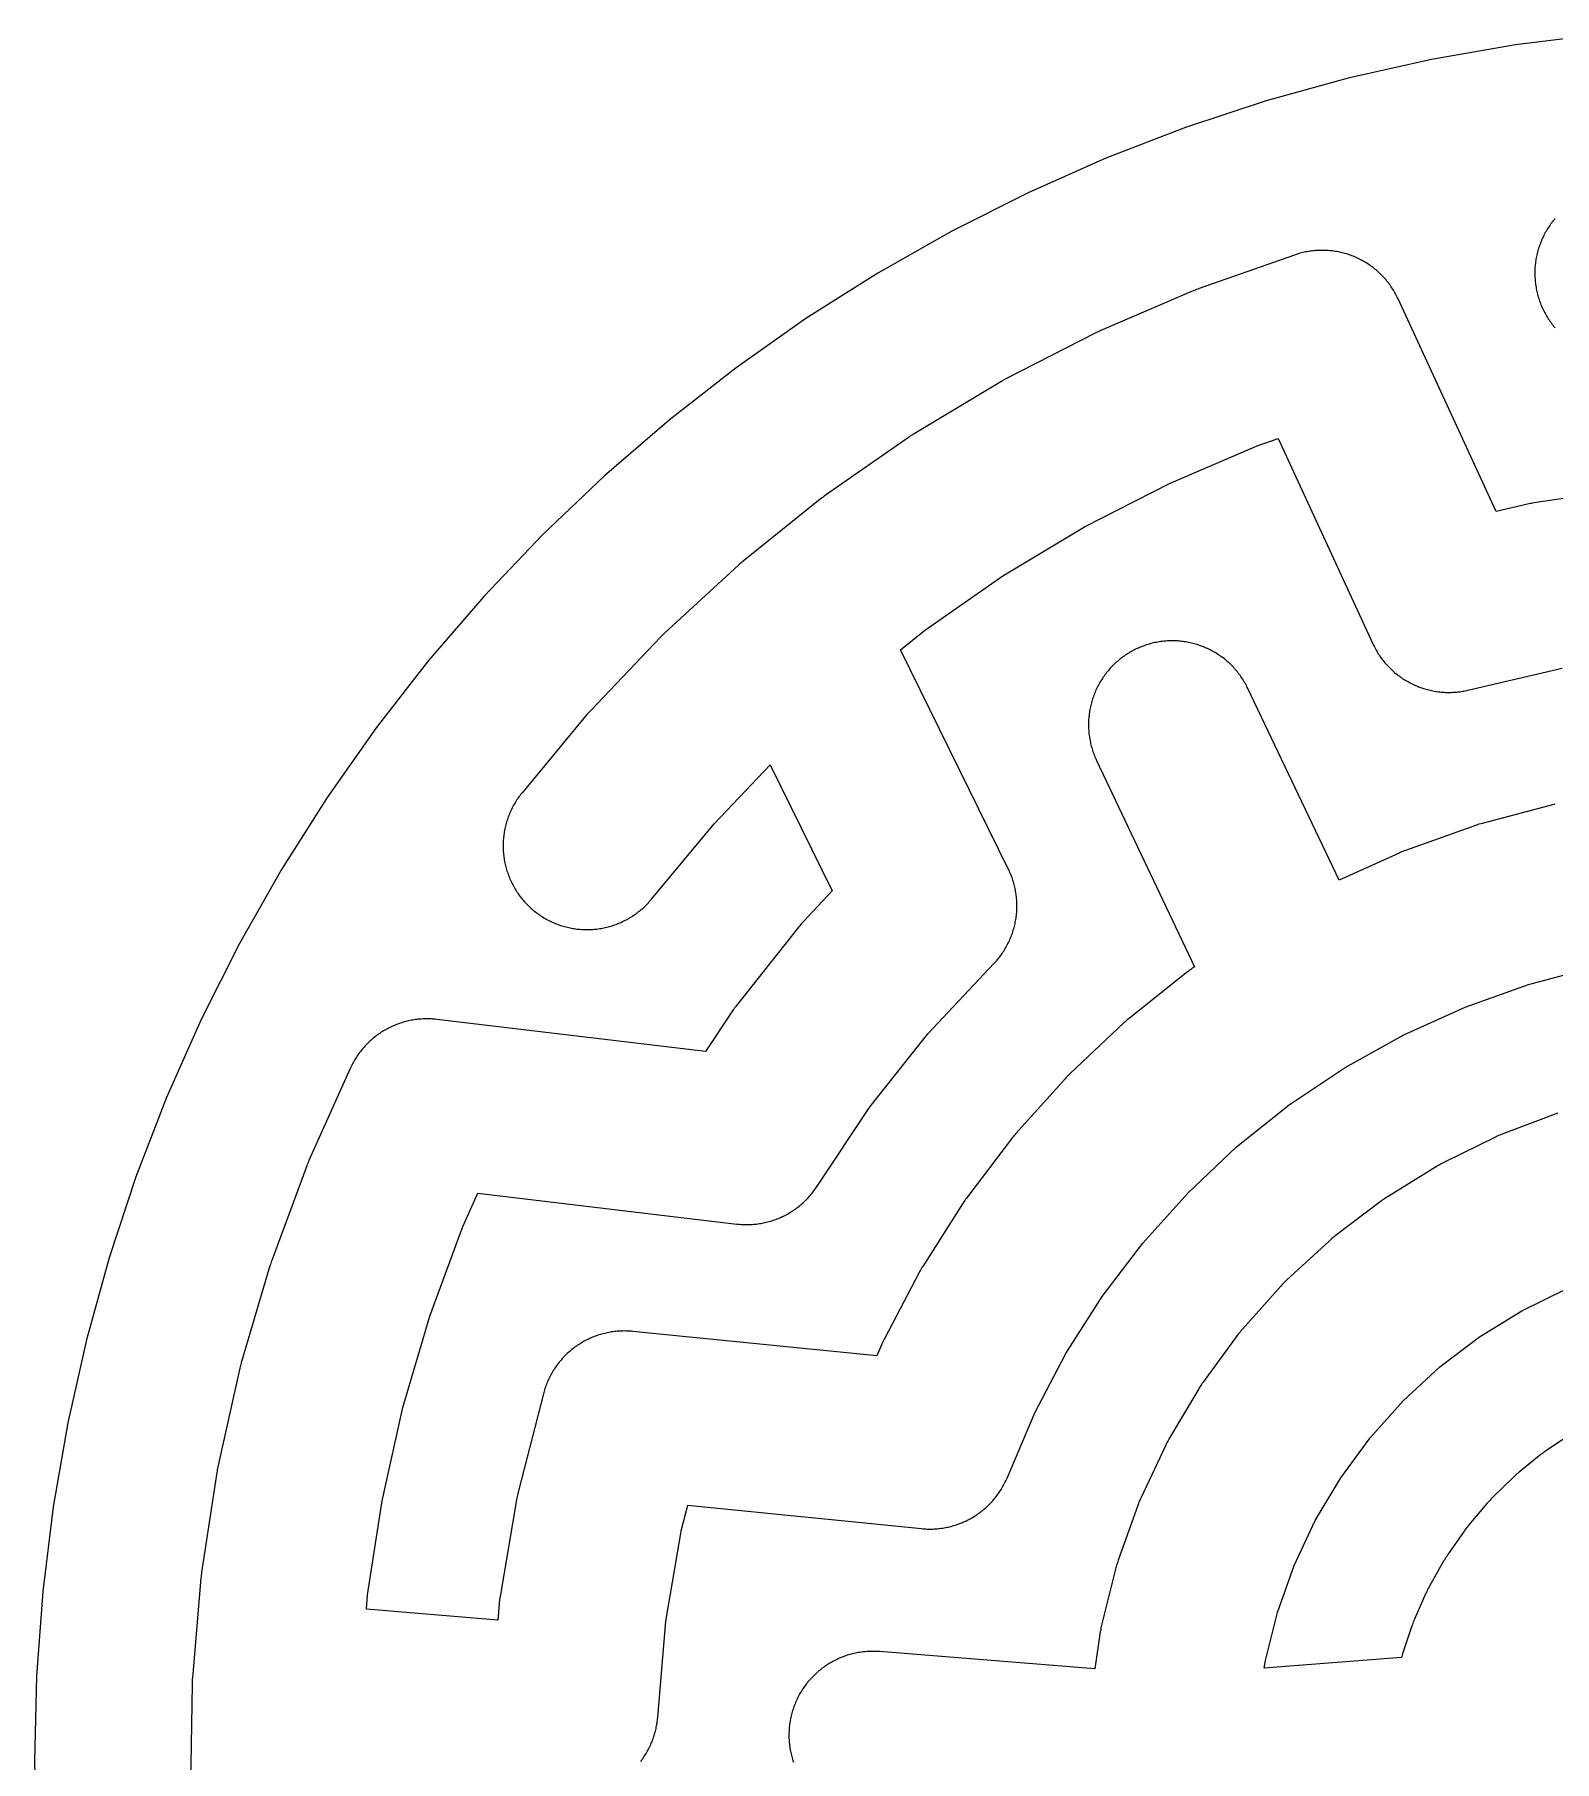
# Model space of a CAD drawing. Header units: millimetres. Extents: x -145 to 145, y -145 to 145.
# Drawn here: x -145 to -18, y 0 to 144.3 of the extents above; entities that cross this region are included whole.
import ezdxf

# ---------------------------------------------------------------- set-up
doc = ezdxf.new("R2010")
doc.units = ezdxf.units.MM
doc.layers.add('BOUNDARY', color=3, linetype='CONTINUOUS')
doc.layers.add('CORRIDORS', color=1, linetype='CONTINUOUS')

msp = doc.modelspace()

# ---------------------------------------------------------------- linework, layer by layer
at = {"layer": 'BOUNDARY'}
msp.add_lwpolyline([(-14.212, 144.302), (-21.276, 143.431), (-28.288, 142.214), (-35.232, 140.655), (-42.091, 138.756), (-48.849, 136.524), (-55.489, 133.963), (-61.995, 131.078), (-68.353, 127.879), (-74.545, 124.371), (-80.558, 120.563), (-86.376, 116.465), (-91.987, 112.087), (-97.376, 107.438), (-102.53, 102.53), (-107.438, 97.376), (-112.087, 91.987), (-116.465, 86.376), (-120.563, 80.558), (-124.371, 74.545), (-127.879, 68.353), (-131.078, 61.995), (-133.963, 55.489), (-136.524, 48.849), (-138.756, 42.091), (-140.655, 35.232), (-142.214, 28.288), (-143.431, 21.276), (-144.302, 14.212), (-144.825, 7.115), (-145, 0), (-144.825, -7.115)], dxfattribs=at)
at = {"layer": 'CORRIDORS'}
for points in [[(-17.964, 128.917), (-18.04, 128.826), (-18.115, 128.734), (-18.188, 128.641), (-18.26, 128.547), (-18.33, 128.452), (-18.398, 128.355), (-18.465, 128.257), (-18.53, 128.159), (-18.593, 128.059), (-18.655, 127.958), (-18.715, 127.856), (-18.773, 127.753), (-18.829, 127.649), (-18.884, 127.544), (-18.937, 127.438), (-18.988, 127.331), (-19.037, 127.224), (-19.085, 127.115), (-19.131, 127.006), (-19.174, 126.896), (-19.216, 126.786), (-19.256, 126.674), (-19.295, 126.562), (-19.331, 126.45), (-19.365, 126.336), (-19.398, 126.223), (-19.428, 126.108), (-19.457, 125.993), (-19.483, 125.878), (-19.508, 125.762), (-19.531, 125.646), (-19.552, 125.53), (-19.57, 125.413), (-19.587, 125.296), (-19.602, 125.179), (-19.615, 125.061), (-19.626, 124.943), (-19.635, 124.825), (-19.641, 124.707), (-19.646, 124.589), (-19.649, 124.47), (-19.65, 124.352), (-19.649, 124.234), (-19.646, 124.116), (-19.641, 123.997), (-19.633, 123.879), (-19.624, 123.761), (-19.613, 123.643), (-19.6, 123.526), (-19.585, 123.409), (-19.568, 123.291), (-19.549, 123.175), (-19.528, 123.058), (-19.505, 122.942), (-19.48, 122.827), (-19.453, 122.711), (-19.424, 122.597), (-19.393, 122.482), (-19.361, 122.369), (-19.326, 122.255), (-19.29, 122.143), (-19.251, 122.031), (-19.211, 121.92), (-19.169, 121.809), (-19.125, 121.699), (-19.079, 121.59), (-19.031, 121.482), (-18.981, 121.375), (-18.93, 121.268), (-18.877, 121.162), (-18.822, 121.058), (-18.765, 120.954), (-18.707, 120.851), (-18.647, 120.749), (-18.585, 120.648), (-18.521, 120.548), (-18.456, 120.45), (-18.389, 120.352), (-18.32, 120.256), (-18.25, 120.16), (-18.178, 120.066), (-18.105, 119.973), (-18.03, 119.882), (-17.954, 119.792)], [(-11.408, 106.383), (-19.694, 105.164), (-19.811, 105.146), (-19.927, 105.126), (-20.044, 105.104), (-20.159, 105.08), (-20.27, 105.055), (-22.868, 104.447), (-31.065, 122.204), (-31.115, 122.311), (-31.167, 122.417), (-31.221, 122.522), (-31.277, 122.627), (-31.335, 122.73), (-31.394, 122.832), (-31.455, 122.934), (-31.518, 123.034), (-31.583, 123.133), (-31.649, 123.231), (-31.716, 123.328), (-31.786, 123.424), (-31.857, 123.519), (-31.929, 123.612), (-32.004, 123.704), (-32.079, 123.795), (-32.157, 123.885), (-32.235, 123.973), (-32.316, 124.06), (-32.397, 124.146), (-32.48, 124.23), (-32.565, 124.313), (-32.651, 124.394), (-32.738, 124.474), (-32.827, 124.552), (-32.917, 124.629), (-33.008, 124.705), (-33.1, 124.778), (-33.194, 124.851), (-33.289, 124.921), (-33.385, 124.99), (-33.483, 125.058), (-33.581, 125.123), (-33.68, 125.187), (-33.781, 125.25), (-33.883, 125.31), (-33.985, 125.369), (-34.089, 125.426), (-34.193, 125.482), (-34.299, 125.536), (-34.405, 125.587), (-34.512, 125.637), (-34.62, 125.686), (-34.729, 125.732), (-34.839, 125.777), (-34.949, 125.819), (-35.06, 125.86), (-35.172, 125.899), (-35.284, 125.936), (-35.397, 125.971), (-35.511, 126.005), (-35.625, 126.036), (-35.739, 126.065), (-35.855, 126.093), (-35.97, 126.118), (-36.086, 126.142), (-36.202, 126.163), (-36.319, 126.183), (-36.436, 126.201), (-36.553, 126.216), (-36.671, 126.23), (-36.789, 126.241), (-36.907, 126.251), (-37.025, 126.259), (-37.143, 126.265), (-37.261, 126.268), (-37.379, 126.27), (-37.498, 126.27), (-37.616, 126.267), (-37.734, 126.263), (-37.852, 126.257), (-37.97, 126.248), (-38.088, 126.238), (-38.206, 126.226), (-38.323, 126.211), (-38.441, 126.195), (-38.558, 126.177), (-38.674, 126.157), (-38.79, 126.135), (-38.906, 126.11), (-39.022, 126.084), (-39.137, 126.056), (-39.251, 126.026), (-39.365, 125.994), (-39.478, 125.961), (-39.591, 125.925), (-39.741, 125.874), (-47.707, 123.074), (-47.819, 123.034), (-47.929, 122.992), (-48.039, 122.948), (-48.148, 122.902), (-55.906, 119.57), (-56.015, 119.522), (-56.122, 119.473), (-56.229, 119.422), (-56.334, 119.369), (-63.85, 115.521), (-63.955, 115.466), (-64.059, 115.409), (-64.162, 115.351), (-64.262, 115.292), (-71.502, 110.947), (-71.603, 110.885), (-71.703, 110.822), (-71.802, 110.757), (-71.899, 110.69), (-78.83, 105.866), (-78.926, 105.798), (-79.022, 105.728), (-79.116, 105.656), (-79.209, 105.583), (-85.798, 100.302), (-85.89, 100.227), (-85.901, 100.218), (-85.991, 100.142), (-86.08, 100.064), (-86.119, 100.028), (-86.157, 99.994), (-86.193, 99.96), (-92.374, 94.283), (-92.461, 94.203), (-92.546, 94.12), (-92.629, 94.037), (-92.712, 93.951), (-98.531, 87.831), (-98.612, 87.745), (-98.691, 87.657), (-98.769, 87.568), (-98.845, 87.478), (-104.237, 80.98), (-104.312, 80.888), (-104.385, 80.795), (-104.457, 80.701), (-104.527, 80.606), (-104.595, 80.509), (-104.662, 80.412), (-104.727, 80.313), (-104.79, 80.213), (-104.852, 80.112), (-104.912, 80.01), (-104.97, 79.907), (-105.027, 79.803), (-105.082, 79.698), (-105.135, 79.593), (-105.186, 79.486), (-105.235, 79.378), (-105.283, 79.27), (-105.329, 79.161), (-105.373, 79.051), (-105.415, 78.94), (-105.455, 78.829), (-105.493, 78.717), (-105.529, 78.605), (-105.564, 78.491), (-105.596, 78.378), (-105.627, 78.263), (-105.656, 78.148), (-105.682, 78.033), (-105.707, 77.918), (-105.73, 77.801), (-105.751, 77.685), (-105.77, 77.568), (-105.786, 77.451), (-105.801, 77.334), (-105.814, 77.216), (-105.825, 77.098), (-105.834, 76.98), (-105.841, 76.862), (-105.846, 76.744), (-105.849, 76.626), (-105.85, 76.507), (-105.849, 76.389), (-105.846, 76.271), (-105.841, 76.153), (-105.834, 76.034), (-105.825, 75.916), (-105.814, 75.799), (-105.801, 75.681), (-105.786, 75.564), (-105.769, 75.447), (-105.75, 75.33), (-105.729, 75.213), (-105.706, 75.097), (-105.681, 74.982), (-105.654, 74.866), (-105.626, 74.752), (-105.595, 74.637), (-105.562, 74.524), (-105.528, 74.41), (-105.491, 74.298), (-105.453, 74.186), (-105.413, 74.075), (-105.371, 73.964), (-105.327, 73.854), (-105.281, 73.745), (-105.233, 73.637), (-105.184, 73.529), (-105.132, 73.423), (-105.079, 73.317), (-105.024, 73.212), (-104.968, 73.108), (-104.909, 73.005), (-104.849, 72.903), (-104.788, 72.802), (-104.724, 72.703), (-104.659, 72.604), (-104.592, 72.506), (-104.523, 72.41), (-104.453, 72.314), (-104.382, 72.22), (-104.308, 72.127), (-104.233, 72.036), (-104.157, 71.945), (-104.079, 71.856), (-104, 71.769), (-103.919, 71.682), (-103.837, 71.597), (-103.753, 71.514), (-103.668, 71.432), (-103.581, 71.351), (-103.493, 71.272), (-103.404, 71.194), (-103.314, 71.118), (-103.222, 71.043), (-103.129, 70.97), (-103.035, 70.898), (-102.939, 70.829), (-102.842, 70.76), (-102.745, 70.694), (-102.646, 70.629), (-102.546, 70.565), (-102.445, 70.504), (-102.343, 70.444), (-102.24, 70.386), (-102.136, 70.329), (-102.031, 70.274), (-101.925, 70.222), (-101.818, 70.171), (-101.711, 70.121), (-101.602, 70.074), (-101.493, 70.028), (-101.383, 69.984), (-101.273, 69.943), (-101.161, 69.903), (-101.049, 69.864), (-100.937, 69.828), (-100.823, 69.794), (-100.71, 69.762), (-100.595, 69.731), (-100.48, 69.703), (-100.365, 69.676), (-100.249, 69.651), (-100.133, 69.629), (-100.017, 69.608), (-99.9, 69.589), (-99.783, 69.572), (-99.665, 69.558), (-99.548, 69.545), (-99.43, 69.534), (-99.312, 69.525), (-99.194, 69.518), (-99.076, 69.514), (-98.957, 69.511), (-98.839, 69.51), (-98.721, 69.511), (-98.602, 69.514), (-98.484, 69.52), (-98.366, 69.527), (-98.248, 69.536), (-98.13, 69.547), (-98.013, 69.56), (-97.895, 69.575), (-97.778, 69.593), (-97.662, 69.612), (-97.545, 69.633), (-97.429, 69.656), (-97.313, 69.681), (-97.198, 69.708), (-97.083, 69.737), (-96.969, 69.767), (-96.856, 69.8), (-96.742, 69.835), (-96.63, 69.871), (-96.518, 69.91), (-96.407, 69.95), (-96.296, 69.992), (-96.186, 70.037), (-96.077, 70.083), (-95.969, 70.13), (-95.862, 70.18), (-95.755, 70.231), (-95.649, 70.285), (-95.545, 70.34), (-95.441, 70.396), (-95.338, 70.455), (-95.236, 70.515), (-95.135, 70.577), (-95.036, 70.641), (-94.937, 70.706), (-94.839, 70.773), (-94.743, 70.841), (-94.648, 70.912), (-94.554, 70.983), (-94.461, 71.057), (-94.369, 71.132), (-94.279, 71.208), (-94.19, 71.286), (-94.103, 71.366), (-94.016, 71.447), (-93.931, 71.529), (-93.848, 71.613), (-93.766, 71.698), (-93.685, 71.785), (-93.606, 71.873), (-93.529, 71.962), (-93.463, 72.04), (-88.219, 78.359), (-83.534, 83.287), (-78.344, 72.75), (-80.756, 70.185), (-80.836, 70.098), (-80.915, 70.01), (-80.992, 69.921), (-81.068, 69.83), (-81.139, 69.741), (-86.344, 63.182), (-86.417, 63.089), (-86.488, 62.995), (-86.558, 62.899), (-86.626, 62.802), (-86.689, 62.709), (-88.944, 59.321), (-111.4, 62.001), (-111.518, 62.014), (-111.636, 62.025), (-111.754, 62.034), (-111.872, 62.041), (-111.99, 62.046), (-112.108, 62.049), (-112.227, 62.05), (-112.345, 62.049), (-112.463, 62.046), (-112.582, 62.041), (-112.7, 62.034), (-112.818, 62.025), (-112.936, 62.014), (-113.053, 62.001), (-113.171, 61.987), (-113.288, 61.97), (-113.404, 61.951), (-113.521, 61.93), (-113.637, 61.907), (-113.753, 61.882), (-113.868, 61.856), (-113.983, 61.827), (-114.097, 61.796), (-114.211, 61.764), (-114.324, 61.729), (-114.437, 61.693), (-114.549, 61.655), (-114.66, 61.615), (-114.771, 61.573), (-114.88, 61.529), (-114.99, 61.483), (-115.098, 61.436), (-115.205, 61.386), (-115.312, 61.335), (-115.418, 61.282), (-115.523, 61.227), (-115.627, 61.171), (-115.73, 61.112), (-115.832, 61.052), (-115.933, 60.991), (-116.032, 60.927), (-116.131, 60.862), (-116.229, 60.795), (-116.325, 60.727), (-116.421, 60.657), (-116.515, 60.585), (-116.608, 60.512), (-116.7, 60.437), (-116.79, 60.361), (-116.879, 60.283), (-116.967, 60.204), (-117.053, 60.123), (-117.138, 60.041), (-117.222, 59.957), (-117.304, 59.872), (-117.385, 59.786), (-117.464, 59.698), (-117.542, 59.609), (-117.618, 59.518), (-117.693, 59.426), (-117.766, 59.333), (-117.838, 59.239), (-117.908, 59.144), (-117.976, 59.047), (-118.043, 58.95), (-118.108, 58.851), (-118.172, 58.751), (-118.233, 58.65), (-118.293, 58.548), (-118.352, 58.445), (-118.408, 58.341), (-118.463, 58.236), (-118.516, 58.13), (-118.567, 58.024), (-118.616, 57.917), (-122.075, 50.214), (-122.122, 50.106), (-122.168, 49.997), (-122.212, 49.887), (-122.254, 49.777), (-125.185, 41.859), (-125.225, 41.748), (-125.263, 41.636), (-125.299, 41.523), (-125.334, 41.41), (-127.724, 33.311), (-127.756, 33.197), (-127.787, 33.083), (-127.816, 32.968), (-127.842, 32.855), (-129.681, 24.614), (-129.706, 24.498), (-129.729, 24.382), (-129.749, 24.265), (-129.768, 24.149), (-131.047, 15.803), (-131.064, 15.686), (-131.079, 15.569), (-131.092, 15.451), (-131.103, 15.333), (-131.813, 6.947), (-131.817, 6.901), (-131.823, 6.809), (-131.824, 6.802), (-131.831, 6.684), (-131.834, 6.62), (-131.837, 6.55), (-131.839, 6.449), (-131.982, -1.993)], [(-17.968, 80.001), (-18.07, 79.975), (-24.06, 78.381), (-24.174, 78.349), (-24.288, 78.316), (-24.401, 78.281), (-24.513, 78.244), (-24.612, 78.209), (-30.45, 76.126), (-30.561, 76.085), (-30.672, 76.043), (-30.782, 75.998), (-30.89, 75.952), (-30.987, 75.909), (-36.008, 73.634), (-43.618, 89.645), (-43.67, 89.751), (-43.723, 89.857), (-43.778, 89.962), (-43.835, 90.065), (-43.894, 90.168), (-43.955, 90.27), (-44.017, 90.37), (-44.081, 90.47), (-44.146, 90.568), (-44.213, 90.666), (-44.282, 90.762), (-44.353, 90.857), (-44.425, 90.951), (-44.499, 91.043), (-44.574, 91.135), (-44.65, 91.225), (-44.729, 91.314), (-44.808, 91.401), (-44.89, 91.487), (-44.972, 91.572), (-45.056, 91.655), (-45.142, 91.737), (-45.229, 91.817), (-45.317, 91.896), (-45.406, 91.973), (-45.497, 92.049), (-45.589, 92.124), (-45.777, 92.268), (-45.873, 92.337), (-45.97, 92.405), (-46.068, 92.471), (-46.167, 92.536), (-46.267, 92.599), (-46.368, 92.66), (-46.47, 92.72), (-46.574, 92.777), (-46.678, 92.833), (-46.783, 92.888), (-46.889, 92.94), (-46.996, 92.991), (-47.104, 93.04), (-47.212, 93.087), (-47.322, 93.132), (-47.432, 93.175), (-47.543, 93.217), (-47.654, 93.256), (-47.766, 93.294), (-47.879, 93.33), (-47.992, 93.364), (-48.106, 93.396), (-48.221, 93.426), (-48.336, 93.454), (-48.451, 93.48), (-48.567, 93.504), (-48.683, 93.526), (-48.8, 93.547), (-48.917, 93.565), (-49.034, 93.581), (-49.151, 93.595), (-49.269, 93.608), (-49.387, 93.618), (-49.505, 93.626), (-49.623, 93.633), (-49.741, 93.637), (-49.86, 93.64), (-49.978, 93.64), (-50.096, 93.638), (-50.214, 93.635), (-50.333, 93.629), (-50.451, 93.621), (-50.569, 93.612), (-50.686, 93.6), (-50.804, 93.586), (-50.921, 93.571), (-51.038, 93.553), (-51.155, 93.534), (-51.271, 93.512), (-51.387, 93.489), (-51.503, 93.463), (-51.618, 93.436), (-51.733, 93.407), (-51.847, 93.375), (-51.96, 93.342), (-52.073, 93.307), (-52.186, 93.27), (-52.297, 93.231), (-52.408, 93.19), (-52.519, 93.148), (-52.628, 93.103), (-52.737, 93.057), (-52.845, 93.009), (-52.953, 92.959), (-53.059, 92.907), (-53.164, 92.853), (-53.269, 92.798), (-53.373, 92.741), (-53.475, 92.682), (-53.577, 92.621), (-53.677, 92.559), (-53.777, 92.495), (-53.875, 92.429), (-53.973, 92.362), (-54.069, 92.293), (-54.164, 92.222), (-54.257, 92.15), (-54.35, 92.076), (-54.441, 92.001), (-54.531, 91.924), (-54.62, 91.846), (-54.707, 91.766), (-54.793, 91.685), (-54.878, 91.602), (-54.961, 91.518), (-55.043, 91.432), (-55.123, 91.345), (-55.202, 91.257), (-55.279, 91.167), (-55.355, 91.076), (-55.429, 90.984), (-55.501, 90.891), (-55.573, 90.796), (-55.642, 90.7), (-55.71, 90.603), (-55.776, 90.505), (-55.84, 90.406), (-55.903, 90.306), (-55.964, 90.205), (-56.024, 90.102), (-56.081, 89.999), (-56.137, 89.895), (-56.191, 89.789), (-56.244, 89.683), (-56.294, 89.576), (-56.343, 89.469), (-56.39, 89.36), (-56.435, 89.25), (-56.478, 89.14), (-56.52, 89.029), (-56.559, 88.918), (-56.597, 88.806), (-56.632, 88.693), (-56.666, 88.579), (-56.698, 88.466), (-56.728, 88.351), (-56.756, 88.236), (-56.782, 88.121), (-56.806, 88.005), (-56.828, 87.889), (-56.848, 87.772), (-56.866, 87.655), (-56.882, 87.538), (-56.896, 87.42), (-56.909, 87.303), (-56.919, 87.185), (-56.927, 87.067), (-56.933, 86.949), (-56.937, 86.83), (-56.94, 86.712), (-56.94, 86.594), (-56.938, 86.475), (-56.934, 86.357), (-56.929, 86.239), (-56.921, 86.121), (-56.911, 86.003), (-56.899, 85.885), (-56.885, 85.768), (-56.87, 85.65), (-56.852, 85.533), (-56.832, 85.417), (-56.811, 85.301), (-56.787, 85.185), (-56.761, 85.069), (-56.734, 84.954), (-56.704, 84.839), (-56.673, 84.725), (-56.64, 84.612), (-56.604, 84.499), (-56.567, 84.386), (-56.528, 84.275), (-56.487, 84.164), (-56.445, 84.053), (-56.4, 83.944), (-56.353, 83.835), (-56.305, 83.727), (-56.262, 83.635), (-48.075, 66.41), (-48.207, 66.322), (-48.305, 66.256), (-48.401, 66.187), (-48.497, 66.117), (-48.591, 66.046), (-48.674, 65.981), (-53.52, 62.116), (-53.612, 62.041), (-53.702, 61.965), (-53.792, 61.887), (-53.879, 61.808), (-53.957, 61.736), (-58.468, 57.483), (-58.553, 57.401), (-58.637, 57.318), (-58.72, 57.233), (-58.801, 57.147), (-58.872, 57.07), (-63.016, 52.46), (-63.094, 52.371), (-63.171, 52.281), (-63.246, 52.19), (-63.32, 52.097), (-63.385, 52.013), (-67.133, 47.076), (-67.204, 46.981), (-67.273, 46.885), (-67.341, 46.788), (-67.407, 46.689), (-67.464, 46.6), (-70.791, 41.37), (-70.854, 41.27), (-70.915, 41.168), (-70.974, 41.066), (-71.032, 40.963), (-71.081, 40.87), (-73.965, 35.383), (-74.019, 35.278), (-74.072, 35.171), (-74.122, 35.065), (-74.171, 34.957), (-74.213, 34.86), (-74.621, 33.897), (-95.014, 35.935), (-95.132, 35.946), (-95.25, 35.955), (-95.368, 35.962), (-95.486, 35.966), (-95.604, 35.969), (-95.723, 35.97), (-95.841, 35.969), (-95.959, 35.966), (-96.078, 35.96), (-96.196, 35.953), (-96.314, 35.944), (-96.431, 35.933), (-96.549, 35.92), (-96.666, 35.904), (-96.783, 35.887), (-96.9, 35.868), (-97.017, 35.847), (-97.133, 35.824), (-97.248, 35.799), (-97.364, 35.772), (-97.478, 35.743), (-97.592, 35.712), (-97.706, 35.679), (-97.819, 35.645), (-97.932, 35.608), (-98.044, 35.57), (-98.155, 35.529), (-98.265, 35.487), (-98.375, 35.443), (-98.484, 35.397), (-98.592, 35.349), (-98.7, 35.299), (-98.806, 35.248), (-98.912, 35.195), (-99.017, 35.14), (-99.121, 35.083), (-99.223, 35.024), (-99.325, 34.964), (-99.426, 34.902), (-99.526, 34.838), (-99.624, 34.773), (-99.722, 34.706), (-99.818, 34.638), (-99.914, 34.567), (-100.008, 34.495), (-100.1, 34.422), (-100.192, 34.347), (-100.282, 34.27), (-100.371, 34.192), (-100.459, 34.113), (-100.545, 34.032), (-100.63, 33.949), (-100.713, 33.866), (-100.795, 33.78), (-100.876, 33.694), (-100.955, 33.606), (-101.033, 33.516), (-101.109, 33.426), (-101.183, 33.334), (-101.256, 33.241), (-101.328, 33.146), (-101.397, 33.051), (-101.466, 32.954), (-101.532, 32.856), (-101.597, 32.757), (-101.66, 32.657), (-101.722, 32.556), (-101.781, 32.454), (-101.839, 32.351), (-101.896, 32.247), (-101.95, 32.142), (-102.003, 32.036), (-102.054, 31.929), (-102.103, 31.821), (-102.15, 31.713), (-102.196, 31.604), (-102.239, 31.494), (-102.281, 31.383), (-102.321, 31.272), (-102.359, 31.16), (-102.395, 31.047), (-102.429, 30.934), (-102.461, 30.82), (-102.489, 30.716), (-104.578, 22.606), (-104.606, 22.491), (-104.633, 22.376), (-104.658, 22.26), (-104.68, 22.144), (-104.7, 22.033), (-106.103, 13.777), (-106.122, 13.66), (-106.139, 13.543), (-106.154, 13.425), (-106.167, 13.308), (-106.177, 13.196), (-106.294, 11.814), (-117.274, 12.726), (-117.173, 13.919), (-115.967, 21.789), (-114.229, 29.575), (-111.974, 37.219), (-109.205, 44.699), (-107.952, 47.489), (-86.33, 44.909), (-86.212, 44.896), (-86.094, 44.885), (-85.976, 44.876), (-85.858, 44.869), (-85.74, 44.864), (-85.622, 44.861), (-85.503, 44.86), (-85.385, 44.861), (-85.267, 44.864), (-85.148, 44.869), (-85.03, 44.876), (-84.912, 44.885), (-84.794, 44.896), (-84.677, 44.909), (-84.559, 44.923), (-84.442, 44.94), (-84.326, 44.959), (-84.209, 44.98), (-84.093, 45.003), (-83.977, 45.028), (-83.862, 45.054), (-83.747, 45.083), (-83.633, 45.114), (-83.519, 45.146), (-83.406, 45.181), (-83.293, 45.217), (-83.181, 45.255), (-83.07, 45.295), (-82.959, 45.337), (-82.85, 45.381), (-82.74, 45.427), (-82.632, 45.474), (-82.525, 45.524), (-82.418, 45.575), (-82.312, 45.628), (-82.207, 45.683), (-82.103, 45.739), (-82, 45.798), (-81.898, 45.858), (-81.797, 45.919), (-81.698, 45.983), (-81.599, 46.048), (-81.501, 46.115), (-81.405, 46.183), (-81.309, 46.253), (-81.215, 46.325), (-81.122, 46.398), (-81.03, 46.473), (-80.94, 46.549), (-80.851, 46.627), (-80.763, 46.706), (-80.677, 46.787), (-80.592, 46.869), (-80.508, 46.953), (-80.426, 47.038), (-80.345, 47.124), (-80.266, 47.212), (-80.188, 47.301), (-80.112, 47.392), (-80.037, 47.484), (-79.964, 47.577), (-79.892, 47.671), (-79.822, 47.766), (-79.754, 47.863), (-79.672, 47.982), (-75.191, 54.716), (-70.36, 60.804), (-64.82, 66.695), (-64.74, 66.782), (-64.661, 66.87), (-64.584, 66.959), (-64.508, 67.05), (-64.434, 67.142), (-64.361, 67.236), (-64.29, 67.33), (-64.221, 67.426), (-64.153, 67.523), (-64.086, 67.621), (-64.022, 67.72), (-63.959, 67.82), (-63.898, 67.922), (-63.838, 68.024), (-63.781, 68.127), (-63.725, 68.231), (-63.67, 68.337), (-63.618, 68.443), (-63.567, 68.55), (-63.519, 68.657), (-63.472, 68.766), (-63.427, 68.875), (-63.383, 68.986), (-63.342, 69.096), (-63.302, 69.208), (-63.265, 69.32), (-63.229, 69.433), (-63.195, 69.546), (-63.163, 69.66), (-63.133, 69.775), (-63.105, 69.89), (-63.079, 70.005), (-63.055, 70.121), (-63.033, 70.237), (-63.013, 70.354), (-62.995, 70.471), (-62.978, 70.588), (-62.964, 70.705), (-62.952, 70.823), (-62.942, 70.941), (-62.933, 71.059), (-62.927, 71.177), (-62.923, 71.295), (-62.92, 71.414), (-62.92, 71.532), (-62.922, 71.65), (-62.926, 71.768), (-62.931, 71.887), (-62.939, 72.005), (-62.949, 72.123), (-62.96, 72.24), (-62.974, 72.358), (-62.99, 72.475), (-63.007, 72.592), (-63.027, 72.709), (-63.049, 72.825), (-63.072, 72.941), (-63.098, 73.057), (-63.125, 73.172), (-63.154, 73.286), (-63.186, 73.401), (-63.219, 73.514), (-63.254, 73.627), (-63.291, 73.739), (-63.33, 73.851), (-63.371, 73.962), (-63.414, 74.072), (-63.458, 74.182), (-63.505, 74.291), (-63.553, 74.399), (-63.603, 74.506), (-63.64, 74.583), (-72.657, 92.892), (-70.635, 94.513), (-64.097, 99.064), (-57.263, 103.165), (-50.162, 106.8), (-42.842, 109.944), (-41.106, 110.555), (-33.185, 93.396), (-33.135, 93.289), (-33.083, 93.183), (-33.029, 93.078), (-32.973, 92.973), (-32.915, 92.87), (-32.856, 92.768), (-32.795, 92.666), (-32.732, 92.566), (-32.667, 92.467), (-32.601, 92.369), (-32.534, 92.272), (-32.464, 92.176), (-32.393, 92.081), (-32.321, 91.988), (-32.246, 91.896), (-32.171, 91.805), (-32.093, 91.715), (-32.015, 91.627), (-31.934, 91.54), (-31.853, 91.454), (-31.77, 91.37), (-31.685, 91.287), (-31.599, 91.206), (-31.512, 91.126), (-31.423, 91.048), (-31.333, 90.971), (-31.242, 90.895), (-31.15, 90.822), (-31.056, 90.749), (-30.961, 90.679), (-30.865, 90.61), (-30.767, 90.542), (-30.669, 90.477), (-30.57, 90.413), (-30.469, 90.35), (-30.367, 90.29), (-30.265, 90.231), (-30.161, 90.174), (-30.057, 90.118), (-29.951, 90.064), (-29.845, 90.013), (-29.738, 89.963), (-29.63, 89.914), (-29.521, 89.868), (-29.411, 89.823), (-29.301, 89.781), (-29.19, 89.74), (-29.078, 89.701), (-28.966, 89.664), (-28.853, 89.629), (-28.739, 89.595), (-28.625, 89.564), (-28.511, 89.535), (-28.395, 89.507), (-28.28, 89.482), (-28.164, 89.458), (-28.048, 89.437), (-27.931, 89.417), (-27.814, 89.399), (-27.697, 89.384), (-27.579, 89.37), (-27.461, 89.359), (-27.343, 89.349), (-27.225, 89.341), (-27.107, 89.335), (-26.989, 89.332), (-26.871, 89.33), (-26.752, 89.33), (-26.634, 89.333), (-26.516, 89.337), (-26.398, 89.343), (-26.28, 89.352), (-26.162, 89.362), (-26.044, 89.374), (-25.927, 89.389), (-25.809, 89.405), (-25.692, 89.423), (-25.576, 89.443), (-25.46, 89.465), (-25.344, 89.49), (-25.235, 89.514), (-17.359, 91.358)], [(-94.364, -0.012), (-94.293, 0.083), (-94.223, 0.178), (-94.155, 0.275), (-94.089, 0.373), (-94.024, 0.472), (-93.96, 0.572), (-93.899, 0.673), (-93.839, 0.775), (-93.781, 0.878), (-93.725, 0.982), (-93.67, 1.087), (-93.618, 1.193), (-93.567, 1.3), (-93.518, 1.408), (-93.47, 1.516), (-93.425, 1.625), (-93.381, 1.735), (-93.339, 1.846), (-93.3, 1.957), (-93.262, 2.069), (-93.226, 2.182), (-93.191, 2.295), (-93.159, 2.409), (-93.129, 2.524), (-93.1, 2.638), (-93.074, 2.754), (-93.049, 2.87), (-93.027, 2.986), (-93.006, 3.102), (-92.988, 3.219), (-92.971, 3.336), (-92.957, 3.454), (-92.944, 3.571), (-92.935, 3.668), (-92.252, 11.72), (-90.948, 19.395), (-90.429, 21.408), (-70.886, 19.455), (-70.768, 19.444), (-70.65, 19.435), (-70.532, 19.428), (-70.414, 19.424), (-70.296, 19.421), (-70.177, 19.42), (-70.059, 19.421), (-69.941, 19.424), (-69.822, 19.43), (-69.704, 19.437), (-69.586, 19.446), (-69.469, 19.457), (-69.351, 19.47), (-69.234, 19.486), (-69.117, 19.503), (-69, 19.522), (-68.883, 19.543), (-68.767, 19.566), (-68.652, 19.591), (-68.536, 19.618), (-68.422, 19.647), (-68.308, 19.678), (-68.194, 19.711), (-68.081, 19.745), (-67.968, 19.782), (-67.856, 19.82), (-67.745, 19.861), (-67.635, 19.903), (-67.525, 19.947), (-67.416, 19.993), (-67.308, 20.041), (-67.2, 20.091), (-67.094, 20.142), (-66.988, 20.195), (-66.883, 20.25), (-66.779, 20.307), (-66.677, 20.366), (-66.575, 20.426), (-66.474, 20.488), (-66.374, 20.552), (-66.276, 20.617), (-66.178, 20.684), (-66.082, 20.752), (-65.986, 20.823), (-65.892, 20.895), (-65.8, 20.968), (-65.708, 21.043), (-65.618, 21.12), (-65.529, 21.198), (-65.441, 21.277), (-65.355, 21.358), (-65.27, 21.441), (-65.187, 21.524), (-65.105, 21.61), (-65.024, 21.696), (-64.945, 21.784), (-64.867, 21.874), (-64.791, 21.964), (-64.717, 22.056), (-64.644, 22.149), (-64.572, 22.244), (-64.503, 22.339), (-64.434, 22.436), (-64.368, 22.534), (-64.303, 22.633), (-64.24, 22.733), (-64.178, 22.834), (-64.119, 22.936), (-64.061, 23.039), (-64.004, 23.143), (-63.95, 23.248), (-63.897, 23.354), (-63.846, 23.461), (-63.797, 23.569), (-63.746, 23.686), (-61.438, 29.127), (-58.822, 34.102), (-55.809, 38.839), (-52.413, 43.312), (-48.649, 47.499), (-44.57, 51.346), (-40.164, 54.86), (-35.504, 57.984), (-30.592, 60.718), (-25.473, 63.037), (-20.185, 64.924), (-14.745, 66.372)], [(-17.719, 54.169), (-22.244, 52.473), (-22.354, 52.43), (-22.464, 52.386), (-22.573, 52.34), (-22.681, 52.292), (-22.788, 52.242), (-22.866, 52.205), (-27.205, 50.08), (-27.311, 50.027), (-27.416, 49.972), (-27.52, 49.915), (-27.623, 49.857), (-27.725, 49.797), (-27.796, 49.754), (-31.91, 47.221), (-32.01, 47.158), (-32.109, 47.093), (-32.207, 47.027), (-32.304, 46.959), (-32.4, 46.89), (-32.468, 46.839), (-36.318, 43.921), (-36.412, 43.848), (-36.504, 43.775), (-36.596, 43.699), (-36.685, 43.622), (-36.774, 43.544), (-36.837, 43.487), (-40.388, 40.211), (-40.474, 40.13), (-40.559, 40.048), (-40.642, 39.964), (-40.724, 39.879), (-40.805, 39.792), (-40.862, 39.728), (-44.08, 36.124), (-44.159, 36.035), (-44.235, 35.945), (-44.31, 35.854), (-44.384, 35.761), (-44.455, 35.667), (-44.506, 35.599), (-47.361, 31.702), (-47.43, 31.606), (-47.497, 31.509), (-47.563, 31.41), (-47.627, 31.311), (-47.69, 31.21), (-47.734, 31.138), (-50.2, 26.983), (-50.259, 26.88), (-50.317, 26.777), (-50.373, 26.673), (-50.427, 26.568), (-50.48, 26.462), (-50.516, 26.385), (-52.57, 22.01), (-52.62, 21.902), (-52.667, 21.794), (-52.713, 21.685), (-52.757, 21.575), (-52.799, 21.464), (-52.828, 21.385), (-54.45, 16.833), (-54.489, 16.721), (-54.526, 16.608), (-54.561, 16.495), (-54.594, 16.382), (-54.625, 16.268), (-54.646, 16.185), (-55.821, 11.497), (-55.849, 11.382), (-55.875, 11.266), (-55.899, 11.15), (-55.92, 11.034), (-55.94, 10.918), (-55.954, 10.834), (-56.42, 7.729), (-74.408, 9.177), (-74.526, 9.186), (-74.644, 9.192), (-74.763, 9.197), (-74.881, 9.199), (-74.999, 9.2), (-75.118, 9.198), (-75.236, 9.195), (-75.354, 9.189), (-75.472, 9.182), (-75.59, 9.172), (-75.708, 9.161), (-75.825, 9.148), (-75.943, 9.132), (-76.06, 9.115), (-76.177, 9.095), (-76.293, 9.074), (-76.409, 9.051), (-76.524, 9.025), (-76.64, 8.998), (-76.754, 8.969), (-76.868, 8.938), (-76.982, 8.905), (-77.095, 8.87), (-77.207, 8.833), (-77.319, 8.794), (-77.43, 8.753), (-77.541, 8.711), (-77.65, 8.666), (-77.759, 8.62), (-77.868, 8.572), (-77.975, 8.522), (-78.081, 8.471), (-78.187, 8.417), (-78.291, 8.362), (-78.395, 8.305), (-78.498, 8.246), (-78.599, 8.186), (-78.7, 8.123), (-78.8, 8.059), (-78.898, 7.994), (-78.996, 7.927), (-79.092, 7.858), (-79.187, 7.787), (-79.281, 7.715), (-79.373, 7.642), (-79.465, 7.566), (-79.555, 7.49), (-79.731, 7.332), (-79.817, 7.25), (-79.902, 7.168), (-79.985, 7.084), (-80.067, 6.998), (-80.147, 6.911), (-80.226, 6.823), (-80.303, 6.734), (-80.379, 6.643), (-80.454, 6.551), (-80.526, 6.458), (-80.597, 6.363), (-80.667, 6.267), (-80.735, 6.171), (-80.801, 6.073), (-80.866, 5.973), (-80.929, 5.873), (-80.99, 5.772), (-81.05, 5.67), (-81.107, 5.566), (-81.163, 5.462), (-81.218, 5.357), (-81.27, 5.251), (-81.321, 5.144), (-81.37, 5.036), (-81.417, 4.928), (-81.462, 4.818), (-81.505, 4.708), (-81.547, 4.598), (-81.586, 4.486), (-81.624, 4.374), (-81.66, 4.261), (-81.694, 4.148), (-81.726, 4.034), (-81.756, 3.919), (-81.784, 3.804), (-81.81, 3.689), (-81.834, 3.573), (-81.856, 3.457), (-81.876, 3.34), (-81.895, 3.224), (-81.911, 3.106), (-81.925, 2.989), (-81.938, 2.871), (-81.948, 2.753), (-81.956, 2.635), (-81.963, 2.517), (-81.967, 2.399), (-81.97, 2.281), (-81.97, 2.162), (-81.968, 2.044), (-81.965, 1.926), (-81.959, 1.808), (-81.951, 1.689), (-81.942, 1.572), (-81.93, 1.454), (-81.917, 1.336), (-81.901, 1.219), (-81.883, 1.102), (-81.864, 0.985), (-81.842, 0.869), (-81.819, 0.753), (-81.793, 0.637), (-81.766, 0.522), (-81.737, 0.408), (-81.705, 0.294), (-81.672, 0.18), (-81.637, 0.067), (-81.6, -0.045)], [(-16.582, 27.364), (-18.569, 26.056), (-18.667, 25.99), (-18.764, 25.922), (-18.86, 25.853), (-18.955, 25.782), (-19.049, 25.71), (-19.107, 25.664), (-20.961, 24.173), (-21.052, 24.098), (-21.143, 24.021), (-21.232, 23.943), (-21.319, 23.864), (-21.406, 23.783), (-21.459, 23.732), (-23.163, 22.072), (-23.247, 21.989), (-23.329, 21.904), (-23.41, 21.818), (-23.49, 21.731), (-23.568, 21.642), (-23.618, 21.583), (-25.156, 19.768), (-25.232, 19.678), (-25.306, 19.585), (-25.379, 19.492), (-25.45, 19.397), (-25.519, 19.301), (-25.561, 19.243), (-26.92, 17.291), (-26.987, 17.193), (-27.052, 17.094), (-27.115, 16.994), (-27.177, 16.893), (-27.237, 16.791), (-27.274, 16.726), (-28.442, 14.652), (-28.499, 14.548), (-28.555, 14.444), (-28.609, 14.338), (-28.66, 14.232), (-28.71, 14.125), (-28.742, 14.055), (-29.706, 11.881), (-29.753, 11.772), (-29.798, 11.663), (-29.842, 11.553), (-29.883, 11.442), (-29.923, 11.33), (-29.946, 11.261), (-30.7, 9.004), (-30.737, 8.891), (-30.771, 8.778), (-30.8, 8.68), (-42.251, 7.804), (-42.157, 8.426), (-41.149, 12.45), (-39.752, 16.372), (-37.991, 20.121), (-35.865, 23.703), (-33.411, 27.054), (-30.652, 30.145), (-27.59, 32.969), (-24.282, 35.476), (-20.746, 37.653), (-17.011, 39.482)]]:
    msp.add_lwpolyline(points, dxfattribs=at)

doc.saveas('drawing.dxf')
